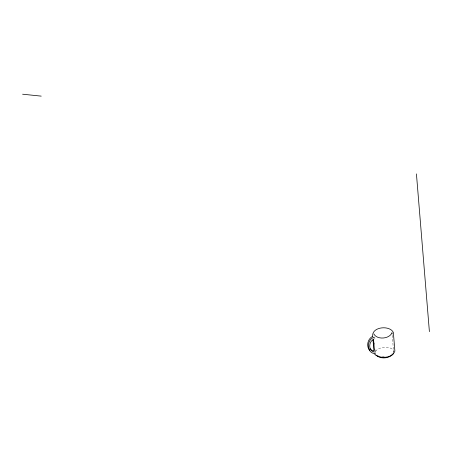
<?xml version="1.0" encoding="UTF-8"?>
<svg xmlns="http://www.w3.org/2000/svg" width="452" height="452" viewBox="0 0 452 452"><rect width="100%" height="100%" fill="white"/><g stroke="black" fill="none" stroke-linecap="round" stroke-linejoin="round"><path stroke-width="0.34" stroke-dasharray="2.26 1.69" d="M392.246 335.327L393.658 352.52M374.776 337.028L374.94 339.079M374.618 342.955L374.731 344.334M375.183 349.859L375.296 351.238M375.646 351.424A9.097 4.548 -4.7 0 1 388.409 347.565A9.097 4.548 -4.7 0 1 391.618 354.295M384.183 356.492A9.097 4.548 -4.7 0 1 382.415 356.481M378.273 355.622A9.097 4.548 -4.7 0 1 377.217 355.097"/><path stroke-width="0.68" d="M393.426 353.718C389.539 358.639 380.482 359.408 375.906 355.08M372.256 336.559C367.544 339.215 366.024 346.486 369.804 350.515M373.476 339.542C367.843 341.898 368.612 352.797 375.505 352.006M374.171 337.254C366.267 339.299 366.453 354.08 375.51 353.526M22.6 94.208L41.222 96.129M373.793 350.972L372.352 350.667L370.024 348.752M374.522 354.046C379.731 359.086 392.206 358.436 394.884 351.108L393.353 332.457C389.76 324.802 370.894 326.745 372.77 336.842M373.877 333.971C377.036 340.107 389.771 339.045 392.02 332.565L392.133 333.943M416.433 173.901L429.4 331.644M373.51 339.011L374.448 350.43M372.996 339.605L373.906 350.656"/></g></svg>
